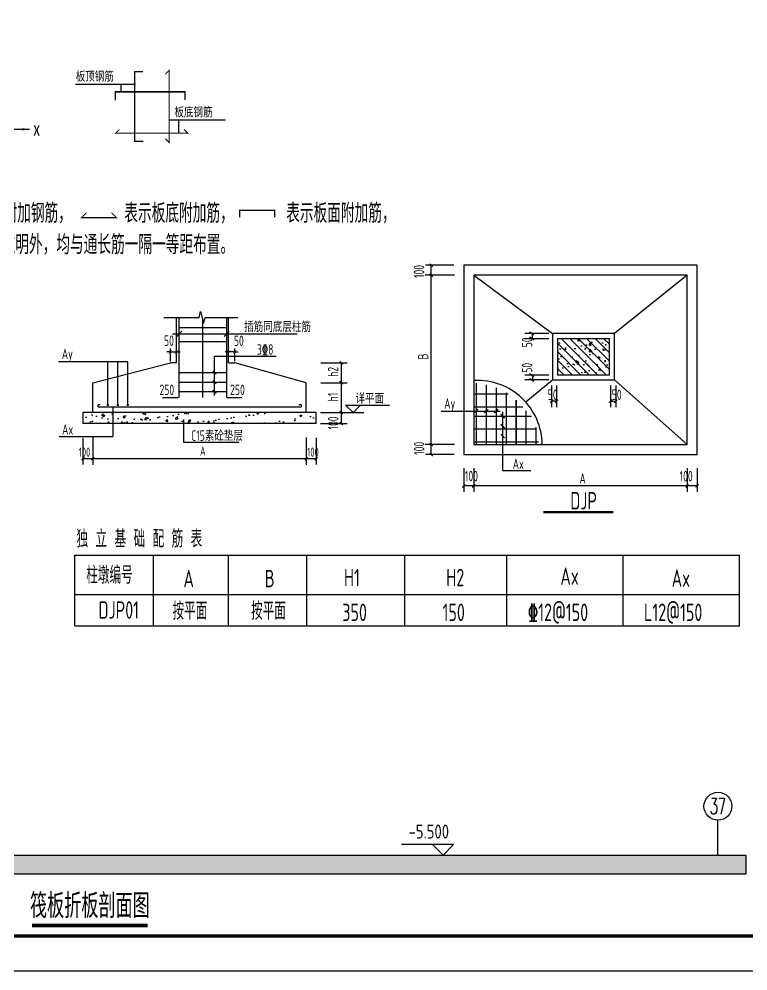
# Model space of a CAD drawing. Extents: x -461650 to 361314, y 245336 to 769729.
# Drawn here: x -173924 to -153043, y 676683 to 703973 of the extents above; entities that cross this region are included whole.
import ezdxf
from ezdxf.enums import TextEntityAlignment as Align

# ---------------------------------------------------------------- set-up
doc = ezdxf.new("R2010")
doc.units = 0
doc.header["$LTSCALE"] = 1000
for name, pattern in [('__DASH', [0.35, 0.25, -0.1]), ('DASH', [0.35, 0.25, -0.1]), ('ExampleIndex0$0${ Cable   Tele }', [0])]:
    doc.linetypes.add(name, pattern=pattern)
doc.layers.get('0').update_dxf_attribs({"linetype": 'CONTINUOUS'})
doc.layers.get('DEFPOINTS').update_dxf_attribs({"linetype": 'CONTINUOUS'})
for name, color, linetype in [('-TK', 7, 'CONTINUOUS'), ('201', 3, 'CONTINUOUS'), ('202', 1, 'CONTINUOUS'), ('A-AXIS_TEXT', 7, 'CONTINUOUS'), ('AXIS', 3, 'CONTINUOUS'), ('BG', 3, 'CONTINUOUS'), ('DIM', 2, 'CONTINUOUS'), ('GJ', 5, 'CONTINUOUS'), ('JDX', 6, 'CONTINUOUS'), ('PUB_DIM', 3, 'CONTINUOUS'), ('PUB_TEXT', 2, 'CONTINUOUS'), ('PUB_WINDW', 7, 'CONTINUOUS'), ('REIN', 6, 'CONTINUOUS'), ('S-B表格', 2, 'CONTINUOUS'), ('S-Q墙虚线', 6, 'DASH'), ('S-S说明文字', 7, 'CONTINUOUS'), ('S-砼墙填充', 251, 'CONTINUOUS'), ('S基础-筏板底筋-Raft_b_rein', 1, 'CONTINUOUS'), ('TEXT', 2, 'CONTINUOUS'), ('THIN', 7, 'CONTINUOUS'), ('柱__钢筋标注', 7, 'CONTINUOUS')]:
    doc.layers.add(name, color=color, linetype=linetype)
doc.layers.add('AXIS_TEXT', color=7, linetype='CONTINUOUS', lineweight=20)
doc.layers.add('LVTRY', color=1, linetype='CONTINUOUS', lineweight=13)
doc.styles.add('-宋体', font='', dxfattribs={"width": 0.7, "height": 300, "bigfont": '宋体.TTF'})
doc.styles.add('_TCH_AXIS', font='COMPLEX', dxfattribs={"bigfont": 'GBCBIG'})
doc.styles.add('COMPLEX', font='COMPLEX')
doc.styles.add('Scadi-HZ', font='tssdeng.shx', dxfattribs={"width": 0.7, "height": 300, "bigfont": 'hztxt.shx'})
doc.styles.add('TSSD_DIMENSION', font='Tssdeng.shx', dxfattribs={"width": 0.7, "bigfont": 'tssdchn.shx'})
doc.styles.add('TSSD_REIN', font='tssdeng.shx', dxfattribs={"width": 0.7, "height": 300, "bigfont": 'tssdchn.shx'})
doc.styles.add('图名下的说明', font='tssdeng.shx', dxfattribs={"width": 0.75, "height": 550, "bigfont": 'tssdchn.shx'})
doc.styles.get('-宋体').set_extended_font_data('SimSun')
doc.dimstyles.get("Standard").update_dxf_attribs({"dimtxt": 0.18, "dimasz": 0.18, "dimexe": 0.18, "dimexo": 0.0625, "dimgap": 0.09, "dimtad": 0, "dimtih": 1, "dimtoh": 1, "dimdec": 4, "dimzin": 0, "dimdsep": 46, "dimtxsty": 'Standard', "dimcen": 0.09, "dimadec": 0, "dimazin": 0, "dimtfac": 1, "dimtdec": 4, "dimtofl": 0, "dimtmove": 0, "dimatfit": 3, "dimfxl": 0, "dimtolj": 1, "dimtzin": 0, "dimarcsym": 0})
doc.dimstyles.new('TSSD_100_100', dxfattribs={"dimtxt": 300, "dimasz": 100, "dimexe": 100, "dimexo": 250, "dimgap": 100, "dimtad": 1, "dimdec": 0, "dimzin": 0, "dimdsep": 46, "dimtxsty": 'TSSD_DIMENSION', "dimblk": 'ARCHTICK', "dimcen": 0, "dimdle": 100, "dimclrt": 7, "dimadec": 0, "dimazin": 0, "dimtfac": 1, "dimtdec": 0, "dimtix": 1, "dimtmove": 2, "dimatfit": 3, "dimldrblk": 'ARCHTICK', "dimfxl": 0, "dimtolj": 1, "dimtzin": 0, "dimarcsym": 0})

# ---------------------------------------------------------------- blocks, each defined once
blk = doc.blocks.new('_ArchTick')
at = {"color": 0, "linetype": 'ByBlock', "const_width": 0.15}
blk.add_lwpolyline([(-0.5, -0.5), (0.5, 0.5)], dxfattribs=at)
blk = doc.blocks.new('*D213')
at = {"layer": 'DEFPOINTS', "color": 0}
for p in [(4411.561586123811, 4597.196851001019), (4234.420124070639, 4080.389945388903), (4411.561586123811, 4080.389945388903)]:
    blk.add_point(p, dxfattribs=at)
at = {"layer": 'DIM', "color": 0, "lineweight": -2}
for p, q in [((4234.420124070639, 4330.389945388903), (4234.420124070639, 4697.196851001019)), ((4411.561586123811, 4330.389945388903), (4411.561586123811, 4697.196851001019)), ((4234.420124070639, 4597.196851001019), (4134.420124070639, 4597.196851001019)), ((4234.420124070639, 4597.196851001019), (4411.561586123811, 4597.196851001019)), ((4411.561586123811, 4597.196851001019), (4511.561586123811, 4597.196851001019))]:
    blk.add_line(p, q, dxfattribs=at)
at = {"layer": 'DIM', "color": 0, "lineweight": -2, "xscale": 100, "yscale": 100, "zscale": 100}
blk.add_blockref('_ArchTick', (4234.420124070639, 4597.196851001019), dxfattribs=at)
at = {"layer": 'DIM', "color": 0, "lineweight": -2, "xscale": 100, "yscale": 100, "zscale": 100, "rotation": 180}
blk.add_blockref('_ArchTick', (4411.561586123811, 4597.196851001019), dxfattribs=at)
at = {"layer": 'DIM', "color": 7, "insert": (4192.01769439612, 4917.059972378614), "char_height": 300, "attachment_point": 5, "style": 'TSSD_DIMENSION'}
blk.add_mtext('\\A1;50', dxfattribs=at)
blk = doc.blocks.new('*D214')
at = {"layer": 'DEFPOINTS', "color": 0}
for p in [(5898.696209229915, 4597.196851001019), (5898.696209229915, 4080.389945388903), (6075.837671284018, 4080.389945388903)]:
    blk.add_point(p, dxfattribs=at)
at = {"layer": 'DIM', "color": 0, "lineweight": -2}
for p, q in [((5898.696209229915, 4330.389945388903), (5898.696209229915, 4697.196851001019)), ((6075.837671284018, 4330.389945388903), (6075.837671284018, 4697.196851001019)), ((5898.696209229915, 4597.196851001019), (5798.696209229915, 4597.196851001019)), ((6075.837671284018, 4597.196851001019), (5898.696209229915, 4597.196851001019)), ((6075.837671284018, 4597.196851001019), (6175.837671284018, 4597.196851001019))]:
    blk.add_line(p, q, dxfattribs=at)
at = {"layer": 'DIM', "color": 0, "lineweight": -2, "xscale": 100, "yscale": 100, "zscale": 100}
blk.add_blockref('_ArchTick', (5898.696209229915, 4597.196851001019), dxfattribs=at)
at = {"layer": 'DIM', "color": 0, "lineweight": -2, "xscale": 100, "yscale": 100, "zscale": 100, "rotation": 180}
blk.add_blockref('_ArchTick', (6075.837671284018, 4597.196851001019), dxfattribs=at)
at = {"layer": 'DIM', "color": 7, "insert": (6192.776345870145, 4914.216336913305), "char_height": 300, "attachment_point": 5, "style": 'TSSD_DIMENSION'}
blk.add_mtext('\\A1;50', dxfattribs=at)
blk = doc.blocks.new('*D211')
at = {"layer": 'DEFPOINTS', "color": 0}
for p in [(-176631.1254843657, 681106.5435782459), (-176179.007746759, 679876.5215079683), (-175678.4975402018, 679456.5435782459), (-175678.4975402018, 679456.5435782459), (-147330.84780109, 679456.5435782459)]:
    blk.add_point(p, dxfattribs=at)
at = {"layer": 'S-砼墙填充', "color": 0, "lineweight": -2}
blk.add_line((-175928.4975402018, 679456.5435782459), (-176431.8672122266, 679456.5435782459), dxfattribs=at)
blk.add_arc((-175678.4975402018, 679456.5435782459), 653.3696720248463, 120.0000000000265, 180, dxfattribs=at)
at = {"layer": 'S-砼墙填充', "color": 0, "lineweight": -2, "xscale": 100, "yscale": 100, "zscale": 100}
for p, rotation in [((-176005.1823762144, 680022.3783122816), 30.00000000002653), ((-176331.8672122266, 679456.5435782459), 270)]:
    blk.add_blockref('_ArchTick', p, dxfattribs=dict(at, rotation=rotation))
at = {"layer": 'S-砼墙填充', "color": 7, "insert": (-176460.8386251839, 679908.2284142581), "char_height": 300, "attachment_point": 5, "rotation": 60.00000000001426, "style": 'TSSD_DIMENSION'}
blk.add_mtext('\\A1;60°', dxfattribs=at)
blk = doc.blocks.new('_AXISO')
blk.add_circle((0, 0), 0.5)
at = {"layer": 'A-AXIS_TEXT', "style": 'COMPLEX', "width": 1.041666666666666}
blk.add_attdef('A', text='', height=0.56, dxfattribs=at).set_placement((-0.25, -0.28), (0.25, -0.28), align=Align.FIT)
blk = doc.blocks.new('A1')
blk.add_lwpolyline([(0, 59400), (0, 0), (84100, 0), (84100, 59400)], close=True)
at = {"const_width": 100}
blk.add_lwpolyline([(2500, 58400), (2500, 1000), (83100, 1000), (83100, 58400)], close=True, dxfattribs=at)
blk = doc.blocks.new('20210311.19473397')
at = {"layer": 'GJ', "linetype": 'ExampleIndex0$0${ Cable   Tele }'}
for p, q in [((7858.284509306715, 3929.869609837653), (9473.268217839242, 3929.869609837653)), ((8135.082187808061, 3547.766544232378), (8135.082187808061, 3929.869609837653))]:
    blk.add_line(p, q, dxfattribs=at)
at = {"layer": 'GJ', "color": 2, "linetype": '__DASH', "const_width": 30}
for points in [[(7752.218492128828, 3385.922144390875), (7858.284509306715, 3279.856127212755), (7858.284509306715, 5346.522771142423), (7752.218492128828, 5240.456753964536)], [(6432.053394050279, 3653.832561410265), (6325.987376873323, 3547.766544232378), (8392.65402080206, 3547.766544232378), (8286.588003625104, 3653.832561410265)], [(5488.966190098261, 1267.336483040592), (5347.544833859836, 1125.915126803098), (6347.54483384121, 1125.915453278227), (6206.123477602785, 1267.336809514789)]]:
    blk.add_lwpolyline(points, dxfattribs=at)
at = {"layer": 'REIN'}
for p, q in [((5173.047566720226, 4951.525158542907), (6890.864500380994, 4951.525158542907)), ((6482.277781694138, 4732.958450919483), (6482.277781694138, 4951.525158542907))]:
    blk.add_line(p, q, dxfattribs=at)
at = {"layer": 'REIN', "const_width": 40}
for points in [[(7115.894179028401, 3313.142426937353), (6872.305662359053, 3313.142426937353), (6872.305662359053, 5313.236471417826), (7110.261237895989, 5313.236471417826)], [(6314.9447629684, 4489.369934251299), (6314.9447629684, 4732.958450919483), (8315.038807448873, 4732.958450919483), (8315.038807448873, 4495.002875382779)]]:
    blk.add_lwpolyline(points, dxfattribs=at)
at = {"layer": 'S基础-筏板底筋-Raft_b_rein', "color": 1, "const_width": 40}
blk.add_lwpolyline([(9878.960758680885, 1133.452966091922), (9878.960758680885, 1333.452966091456), (10878.96075866412, 1333.452661300311), (10878.96075866412, 1133.452661299845)], dxfattribs=at)
at = {"layer": 'PUB_TEXT', "linetype": 'Continuous', "style": 'TSSD_REIN', "width": 0.7}
for s, p in [('板顶钢筋', (5183.516810522357, 5023.127191306558)), ('板底钢筋', (8010.880480818392, 3996.761117790826))]:
    blk.add_text(s, height=300, dxfattribs=at).set_placement(p)
at = {"layer": 'PUB_TEXT', "linetype": 'Continuous', "style": '-宋体'}
blk.add_text('配筋方向：', height=300, dxfattribs=at).set_placement((649.8836009110673, 4466.413394431584))
for s, p in [('Y', (2894.60919703258, 4909.069764908403)), ('X', (3961.979884982982, 3775.817507780623))]:
    blk.add_text(s, height=300, dxfattribs=at).set_placement(p, align=Align.TOP_LEFT)
at = {"layer": 'S基础-筏板底筋-Raft_b_rein', "color": 0, "style": '图名下的说明', "width": 0.7499999997121369}
for s, p in [('注：图中所画均为附加钢筋，      表示板底附加筋，      表示板面附加筋，', (-22.73622046370292, 977.952755905455)), ('附加筋除另有注明外，均与通长筋一隔一等距布置。', (707.0493895676336, 77.95275590545498))]:
    blk.add_text(s, height=550, dxfattribs=at).set_placement(p)
at = {"layer": 'THIN'}
for points in [[(2741.927361853363, 4826.22119739675), (2741.927361853363, 3657.185650105588)], [(3856.452343891317, 3657.185650105588), (2741.927361853363, 3657.185650105588)]]:
    blk.add_leader(points, dimstyle='Standard', override={"dimasz": 200}, dxfattribs=at)
blk = doc.blocks.new('20210622.10515106')
h = blk.add_hatch()
h.set_pattern_fill('AR-CONC', color=6, scale=85.71428571428571, style=0)
h.set_pattern_definition([(49.99999999999999, (208848.9669788539, -80942.98658462596), (614.7944422292172, -53.78754427079579), [64.28571428571426, -707.1428571428569]), (355, (208848.9669788539, -80942.98658462596), (-118.9297145254286, 644.73611460001), [51.42857142857143, -565.7142857142858]), (100.4514, (208900.1998474252, -80947.46887605457), (495.8651843263042, 590.9481789093886), [54.63444857142796, -600.9789531428474]), (46.1842, (208848.9669788539, -80771.55801319744), (914.7780416791238, -141.873440853444), [96.42857142857142, -1060.714285714286]), (96.63559999999998, (208925.1984745678, -80783.3808477688), (801.1394618988885, 834.9581750575212), [81.95167542857021, -901.4682857142712]), (351.1842, (208848.9669788539, -80771.55801319744), (801.1388101145376, 834.9588007931351), [77.14285714285714, -848.5714285714286]), (21, (208934.681264568, -80814.4151560546), (511.6346161015386, -345.101906284576), [64.28571428571365, -707.1428571428521]), (326.0000000000001, (208934.681264568, -80814.4151560546), (208.5559987899272, 621.557181468731), [51.42857142857141, -565.7142857142856]), (71.4514, (208977.3174642822, -80843.17367548315), (720.1908244984199, 276.4547114656734), [54.63444857142856, -600.9789531428569]), (37.49999999999998, (208848.9669788539, -80942.98658462596), (10.42273312910629, 285.3375889982669), [0, -558.8571428571428, 0, -574.2857142857142, 0, -567.8571428571428]), (7.499999999999996, (208848.9669788539, -80942.98658462596), (225.4881749504131, 338.0671816134515), [0, -327.4285714285689, 0, -545.999999999995, 0, -216.4285714285702]), (327.5, (208657.8241217108, -80942.98658462596), (457.5620881477792, -19.33274720089696), [0, -214.2857142857143, 0, -668.5714285714286, 0, -887.1428571428571]), (317.5, (208572.1098359967, -80942.98658462596), (499.8738594363311, 85.80427057055795), [0, -278.5714285714284, 0, -443.9999999999999, 0, -629.9999999999998])])
h.paths.add_polyline_path([(1726.840423565744, 2541.917531641797), (2583.55690654592, 2541.917531641855), (2583.556906546153, 2854.383693207885), (1726.840423565744, 2854.383693207885)])
h.paths.add_polyline_path([(2583.556906546153, 2541.917531641855), (8408.946864237929, 2541.917531641797), (8408.946864237929, 2854.383693207885), (2583.55690654592, 2854.383693207885)])
at = {"layer": 'PUB_WINDW'}
h = blk.add_hatch(dxfattribs=at)
h.set_pattern_fill('AN31C', color=256, scale=857.1428571428571, angle=-90.00000000000001, style=0)
h.set_pattern_definition([(315, (95922.50899512693, -94312.35271244205), (121.2183053462653, 121.2183053462652), []), (320, (95922.50899512693, -94312.35271244205), (-53.78754427079594, -614.7944422292169), [64.28571428571426, -707.1428571428569]), (265, (95922.50899512693, -94312.35271244205), (644.73611460001, 118.9297145254284), [51.42857142857141, -565.7142857142856]), (10.45139999999996, (95918.02670369856, -94363.58558101347), (590.9481789093887, -495.8651843263042), [54.63444857142756, -600.978953142841]), (316.1842, (96093.93756655557, -94312.35271244205), (-141.8734408534442, -914.7780416791231), [96.4285714285714, -1060.714285714285]), (6.63559999999998, (96082.11473198305, -94388.58420815622), (834.9581750575213, -801.1394618988885), [81.95167542856781, -901.4682857142325]), (261.1841999999999, (96093.93756655557, -94312.35271244205), (834.9588007931351, -801.1388101145377), [77.14285714285569, -848.5714285714168]), (291, (96051.0804236983, -94398.06699815637), (-345.1019062845761, -511.6346161015381), [64.28571428571426, -707.1428571428569]), (236, (96051.0804236983, -94398.06699815637), (621.557181468731, -208.5559987899273), [51.42857142857141, -565.7142857142853]), (341.4514, (96022.32190426998, -94440.70319787064), (276.4547114656732, -720.1908244984199), [54.63444857142856, -600.978953142857]), (307.5, (95922.50899512693, -94312.35271244205), (285.3375889982669, -10.4227331291063), [0, -558.8571428571307, 0, -574.2857142857022, 0, -567.8571428571307]), (277.5, (95922.50899512693, -94312.35271244205), (338.0671816134516, -225.488174950413), [0, -327.4285714285712, 0, -545.9999999999998, 0, -216.4285714285714]), (237.5, (95922.50899512693, -94121.2098552991), (-19.33274720089702, -457.562088147779), [0, -214.2857142857142, 0, -668.5714285714284, 0, -887.142857142857]), (227.5, (95922.50899512693, -94035.49556958489), (85.80427057055786, -499.8738594363307), [0, -278.5714285714228, 0, -443.9999999999908, 0, -629.9999999999885])])
h.paths.add_polyline_path([(16810.40896808309, 3932.48881407181), (16810.40896808309, 4981.631671214709), (15323.27434497699, 4981.631671214709), (15323.27434497699, 3932.48881407181)])
at = {"layer": '201'}
for p, q in [((12349.78634492122, 7081.136784084199), (11536.48753123684, 7081.136784084199)), ((11704.10674609523, 1652.56709937437), (11704.10674609523, 7081.136784084199)), ((12368.36785180774, 6795.424242231471), (11532.67817466659, 6795.424242231471)), ((12923.84196590143, 6795.424242231471), (15180.41545825801, 5124.487942141131)), ((19035.37083960953, 6795.424242231471), (16953.26785480301, 5124.487942141131)), ((4411.561586123811, 4283.38323980385), (4411.561586123811, 5585.741017330278)), ((5898.696209229915, 4283.38323980385), (5898.696209229915, 5585.741017330278)), ((15072.08408487262, 5124.487942141131), (14390.62856953102, 5124.487942141131)), ((14390.62856953102, 4981.631671214767), (15072.08408487262, 4981.631671214767)), ((14604.9142838167, 4981.631671214767), (14604.9142838167, 5124.487942141131)), ((15323.27434497699, 4981.631671214767), (16810.40896808309, 4981.631671214767)), ((15323.27434497699, 4981.631671214767), (15323.27434497699, 3932.488814071927)), ((16810.40896808309, 3932.488814071927), (16810.40896808309, 4981.631671214767)), ((2012.126591255808, 3711.955540306182), (4234.420124070639, 4283.38323980385)), ((4411.561586123811, 4283.38323980385), (4234.420124070639, 4283.38323980385)), ((5898.696209229915, 4283.38323980385), (6075.837671283087, 4283.38323980385)), ((8123.660696548795, 3711.955540306182), (6075.837671284018, 4283.38323980385)), ((15072.08408487262, 3932.488814071927), (14390.62856953102, 3932.488814071927)), ((14604.9142838167, 3932.488814071927), (14604.9142838167, 3789.632543145563)), ((16810.40896808309, 3932.488814071927), (15323.27434497699, 3932.488814071927)), ((2012.126591255808, 2854.812683163284), (2012.126591255808, 3711.955540306182)), ((8123.660696548795, 2854.812683163284), (8123.660696548795, 3711.955540306182)), ((15072.08408487262, 3789.632543145563), (14390.62856953102, 3789.632543145563)), ((14411.63765222928, 3158.906787062995), (15180.41545825801, 3789.632543145563)), ((15151.55183864082, 3631.326261153212), (15151.55183864082, 3011.975961713935)), ((15294.41072535957, 3631.326261153212), (15294.41072535957, 3011.975961713935)), ((16848.8940560401, 3011.975961713935), (16848.8940560401, 3631.326261153037)), ((19035.37083960953, 1938.27964122704), (16953.26785480301, 3789.632543145563)), ((16991.75294275908, 3631.326261153212), (16991.75294275908, 3011.975961713935)), ((15294.41072535957, 3183.404533142515), (15151.55183864082, 3183.404533142515)), ((16848.8940560401, 3183.404533142515), (16991.75294275908, 3183.404533142515)), ((1726.840423565744, 2854.383693207943), (1726.840423565744, 2541.917531641797)), ((8408.946864237929, 2854.383693207943), (1726.840423565744, 2854.383693207943)), ((8408.946864237929, 2541.917531641797), (8408.946864237929, 2854.383693207943)), ((8408.946864237929, 2541.917531641797), (1726.840423565744, 2541.917531641797)), ((1726.414049403196, 2120.270494935932), (1726.414049403196, 1363.653380478689)), ((2012.126591255808, 2138.852001822568), (2012.126591255808, 1359.844023908445)), ((8123.660696548795, 2138.852001822568), (8123.660696548795, 1359.844023908445)), ((8409.37323840164, 2129.174837834333), (8409.37323840164, 1363.653380478689)), ((12368.36785180774, 1938.27964122704), (11532.67817466659, 1938.27964122704)), ((12358.69068781938, 1652.56709937437), (11536.48753123684, 1652.56709937437)), ((8409.37323840164, 1531.272595336908), (1726.414049403196, 1531.272595336908)), ((12638.12680825638, 1261.10230270942), (12638.12680825638, 579.5440518019604)), ((12923.84196590143, 1261.10230270942), (12923.84196590143, 580.4527662300388)), ((19035.37083960953, 1261.10230270942), (19035.37083960953, 580.4527662300388)), ((19321.08599725482, 1261.10230270942), (19321.08599725482, 579.8319461776991)), ((19321.08599725482, 751.8813376586186), (12638.12680825638, 751.8813376586186))]:
    blk.add_line(p, q, dxfattribs=at)
for points, const_width in [([(11661.24960323819, 7123.993926941301), (11746.96388895251, 7038.27964122704)], 38.57142754963466), ([(11661.24960323819, 6838.28138508863), (11746.96388895251, 6752.56709937437)], 38.57142754963466), ([(14519.19999810262, 5167.345084998233), (14647.77142667398, 5081.630799283972)], 38.57142754963466), ([(14519.19999810262, 5024.488814071927), (14647.77142667398, 4938.774528357608)], 38.57142754963466), ([(14519.19999810262, 3975.345956929086), (14647.77142667398, 3889.631671214767)], 38.57142754963466), ([(14519.19999810262, 3832.489686002722), (14647.77142667398, 3746.775400288461)], 38.57142754963466), ([(15194.40898149787, 3226.261675999674), (15108.69469578355, 3140.547390285356)], 38.57142754963466), ([(15337.26786821662, 3226.261675999674), (15251.5535825023, 3140.547390285356)], 38.57142754963466), ([(16891.75119889714, 3226.261675999674), (16806.03691318305, 3140.547390285356)], 38.57142754963466), ([(17034.61008561612, 3226.261675999674), (16948.8957999018, 3140.547390285356)], 38.57142754963466), ([(11661.24960323819, 1981.136784084199), (11746.96388895251, 1895.42249836988)], 38.57142754963466), ([(11661.24960323819, 1695.424242231471), (11746.96388895251, 1609.70995651721)], 38.57142754963466), ([(1683.556906546153, 1488.415452479865), (1769.271192260472, 1574.129738194068)], 38.57142754963466), ([(1969.269448398765, 1488.415452479865), (2054.983734113084, 1574.129738194068)], 38.57142754963466), ([(8080.803553691752, 1488.415452479865), (8166.517839406071, 1574.129738194068)], 38.57142754963466), ([(8366.516095544364, 1488.415452479865), (8452.230381258683, 1574.129738194068)], 38.57142754963466), ([(12680.98395111365, 794.7384805157199), (12595.26966539933, 709.0241948014591)], 38.57142754963466), ([(12966.69910875871, 794.7384805157199), (12880.98482304439, 709.0241948014591)], 38.57142754963466), ([(19078.22798246657, 794.7384805157199), (18992.51369675226, 709.0241948014591)], 38.57142754963466), ([(19363.94314011186, 794.7384805157199), (19278.22885439754, 709.0241948014591)], 38.57142754963466), ([(14919.03362318361, 0), (16925.04774306761, 0)], 60)]:
    blk.add_lwpolyline(points, dxfattribs=dict(at, const_width=const_width))
for points in [[(19321.08599725482, 1652.56709937437), (19321.08599725482, 7081.136784084199), (12638.12680825638, 7081.136784084199), (12638.12680825638, 1652.56709937437), (19321.08599725482, 1652.56709937437)], [(19035.37083960953, 1938.27964122704), (19035.37083960953, 6795.424242231471), (12923.84196590143, 6795.424242231471), (12923.84196590143, 1938.27964122704), (19035.37083960953, 1938.27964122704)], [(16953.26785480301, 3789.632543145563), (16953.26785480301, 5124.487942141131), (15180.41545825801, 5124.487942141131), (15180.41545825801, 3789.632543145563), (16953.26785480301, 3789.632543145563)]]:
    blk.add_lwpolyline(points, dxfattribs=at)
blk.add_arc((13025.63042990328, 1921.834124505403), 1857.784915641714, 0.5072013443063677, 92.65443349366873, dxfattribs=at)
at = {"layer": '202', "const_width": 38.57142754963466}
for points in [[(4477.637007222431, 3283.384111734704), (4477.637007222431, 5585.741017330278)], [(5153.948380140042, 3283.384111734704), (5153.948380140042, 5533.476016480374)], [(5842.168893238682, 3283.384111734704), (5842.168893238682, 5585.741017330278)], [(4477.637007222431, 5288.363470272874), (5829.455314010302, 5288.363470272874)], [(4477.637007222431, 4892.768945277334), (5829.455314010302, 4892.768945277334)], [(4462.251508175781, 3997.670697951122), (5842.168893238682, 3997.670697951122)], [(4462.251508175781, 3721.278132847758), (5842.168893238682, 3721.278132847758)], [(12995.27140926081, 1938.27964122704), (12995.27140926081, 3701.054071723367)], [(13280.98395111365, 1938.27964122704), (13280.98395111365, 3658.47420286166)], [(13566.69910875871, 1938.27964122704), (13566.69910875871, 3570.311535451037)], [(4462.251508175781, 3283.384111734704), (4006.295008583613, 3283.384111734704)], [(4462.251508175781, 3454.812683163284), (5842.168893238682, 3454.812683163284)], [(5842.168893238682, 3283.384111734704), (6279.418301877951, 3283.384111734704)], [(12923.84196590143, 3391.132371109561), (13913.50609815517, 3391.132371109561)], [(13852.41426640376, 1938.27964122704), (13852.41426640376, 3429.341250852856)], [(2154.98547797386, 3086.242300908736), (2226.412305541722, 3086.242300908736)], [(2154.98547797386, 3014.812857549477), (2154.98547797386, 3086.242300908736)], [(2154.98547797386, 3014.812857549477), (7980.801809830045, 3014.812857549477)], [(7980.801809830045, 3086.242300908736), (7909.374982262416, 3086.242300908736)], [(7980.801809830045, 3014.812857549477), (7980.801809830045, 3086.242300908736)], [(12923.84196590143, 3019.702927750186), (14334.89717655932, 3019.702927750186)], [(14138.12680825638, 1938.27964122704), (14138.12680825638, 3220.334205651947)], [(12923.84196590143, 2752.565355512721), (14582.63625998562, 2752.565355512721)], [(14423.84196590143, 1938.27964122704), (14423.84196590143, 2906.577753363992)], [(14709.55712354649, 1938.27964122704), (14709.55712354649, 2440.595489441301)], [(12923.84196590143, 2381.135912153346), (14726.89197985223, 2381.135912153346)], [(12923.84196590143, 2009.706468793971), (14784.31647064467, 2009.706468793971)]]:
    blk.add_lwpolyline(points, dxfattribs=at)
at = {"layer": '202', "const_width": 34.28571735109601}
for points in [[(2457.843494295295, 3075.457653536709, 1), (2423.557776943468, 3075.457653536709, 1), (2457.843494295295, 3075.457653536709)], [(2743.558651940351, 3075.457653536709, 0.9999999999999998), (2709.272934588756, 3075.457653536709, 0.9999999999999998), (2743.558651940351, 3075.457653536709)], [(3029.273809585407, 3075.457653536709, 0.9999999999999998), (2994.988092233812, 3075.457653536709, 0.9999999999999998), (3029.273809585407, 3075.457653536709)]]:
    blk.add_lwpolyline(points, format="xyb", dxfattribs=at)
at = {"layer": 'BG'}
for p, q in [((5499.599872322673, 4474.150604957031), (7261.369921398735, 4474.150604957031)), ((5499.599872322673, 3348.556797915502), (5499.599872322673, 4474.150604957031)), ((3012.130950910192, 4314.364595994659), (1030.447084889667, 4314.364595994659)), ((2440.700635618916, 3075.457653536709), (2440.700635618916, 4314.364595994659)), ((2726.415793263972, 3075.457653536709), (2726.415793263972, 4314.364595994659)), ((3012.130950910192, 3075.457653536709), (3012.130950910192, 4314.364595994659)), ((8544.014163547115, 4283.38323980385), (9299.598539867591, 4283.38323980385)), ((9128.169968438953, 4283.38323980385), (9128.169968438953, 2541.917531641797)), ((8544.014163547115, 3711.955540306182), (9299.598539867591, 3711.955540306182)), ((2583.556906546153, 3018.083102865159), (2583.556906546153, 2166.234577530544)), ((8532.507990374848, 2854.812683163284), (9772.1086782009, 2854.812683163284)), ((11987.17501223064, 2899.327259708894), (13679.49828761327, 2899.327259708894)), ((13753.23911294411, 1191.899050423468), (13753.23911294411, 2875.940191528003)), ((4609.477973514156, 2654.595690657225), (4609.477973514156, 2003.404487210631)), ((8532.507990374848, 2541.917531641797), (9299.598539867591, 2541.917531641797)), ((1050.104693229929, 2166.234577530544), (2583.556906546153, 2166.234577530544)), ((4609.477973514156, 2003.404487210631), (6190.082680516563, 2003.404487210631)), ((13753.23911294411, 1191.899050423468), (14559.33964151074, 1191.899050423468))]:
    blk.add_line(p, q, dxfattribs=at)
for points, const_width in [([(9085.31282558191, 4326.240382660952), (9171.02711129623, 4240.526096946807)], 38.57142754963466), ([(5446.172109406361, 4047.834987681083), (5545.374001283817, 3954.692543134341)], 38.57142857142857), ([(5446.172109406361, 3771.44242257766), (5545.374001283817, 3678.299978030918)], 38.57142857142857), ([(9085.31282558191, 3754.812683163284), (9171.02711129623, 3669.098397449023)], 38.57142754963466), ([(5446.172109406361, 3496.822577410741), (5545.374001283817, 3403.680132876922)], 38.57142857142857), ([(9085.31282558191, 2897.669826020443), (9171.02711129623, 2811.955540306182)], 38.57142754963466), ([(13043.99865937978, 2956.469244920823), (12929.71207316313, 2842.185274496849)], 38.57142754963466), ([(13338.12593632541, 2956.469244920823), (13223.84196590143, 2842.185274496849)], 38.57142754963466), ([(13623.8424018668, 2956.469244920823), (13509.55581565038, 2842.185274496849)], 38.57142754963466), ([(13696.09581983578, 2809.708648620988), (13810.38240605243, 2695.422062404396)], 38.57142754963466), ([(9085.31282558191, 2584.77467449884), (9171.02711129623, 2499.060388784579)], 38.57142754963466), ([(13696.09581983578, 2523.993490975932), (13810.38240605243, 2409.706904759398)], 38.57142754963466), ([(13696.09581983578, 2238.278333330818), (13810.38240605243, 2123.994362906727)], 38.57142754963466)]:
    blk.add_lwpolyline(points, dxfattribs=dict(at, const_width=const_width))
blk.add_lwpolyline([(9681.178340493389, 3069.098397449023), (9466.892626207708, 2854.812683163284), (9252.606911921794, 3069.098397449023), (10505.44785582429, 3069.098397449023)], dxfattribs=at)
at = {"layer": 'DIM'}
for p, q in [((4416.137379436906, 5038.696449392781), (4558.150154777024, 5188.580255025256)), ((5770.669164891042, 5038.696449392781), (5912.681940219052, 5188.580255025256)), ((4291.411613688957, 5114.159036200042), (7863.66533598808, 5114.159036200042))]:
    blk.add_line(p, q, dxfattribs=at)
at = {"layer": 'JDX'}
blk.add_lwpolyline([(4040.408261443408, 5585.741017330278), (5055.168049618522, 5585.741017330278), (5098.025772918401, 5757.173612749277), (5183.739352662269, 5414.308308198364), (5226.596621046228, 5585.741017330278), (6162.550148388524, 5585.741017330278)], dxfattribs=at)
at = {"layer": 'BG', "style": 'TSSD_DIMENSION', "width": 0.7}
for s, p in [('Ay', (1122.100338269411, 4390.373892727031)), ('Ay', (12077.88579058996, 2967.546302402508)), ('Ax', (1130.609201669846, 2224.044320236731)), ('Ax', (14039.92035377957, 1236.450786002737)), ('A', (15951.88796815369, 816.5076118597062))]:
    blk.add_text(s, height=300, dxfattribs=at).set_placement(p)
at = {"layer": 'S-B表格', "style": 'TSSD_REIN', "width": 0.7}
blk.add_text('DJ%%142P', height=500, dxfattribs=at).set_placement((15687.72792281606, 77.4107012063032, -5.743303317013101e-09))
at = {"layer": '柱__钢筋标注', "style": 'TSSD_DIMENSION', "width": 0.7}
for s, p in [('100', (11505.13474823744, 6714.122684276896)), ('50', (14600.96431264887, 4728.741566065)), ('B', (11621.44049155433, 4379.033529929933)), ('h2', (9042.455682724634, 3880.645894759815)), ('50', (14600.96431264887, 3998.215202239458)), ('h1', (9042.455682724634, 3176.771451305438)), ('100', (9048.134749194527, 2370.5847427142)), ('100', (11509.6235955907, 1643.935607396939))]:
    blk.add_text(s, height=300, rotation=90, dxfattribs=at).set_placement(p)
at = {"layer": '柱__钢筋标注'}
for s, height, style, width, p in [('插筋同底层柱筋', 300, 'TSSD_DIMENSION', 0.7, (6347.723666112324, 5164.695618223705)), ('3%%1328', 300, 'TSSD_DIMENSION', 0.7, (6711.783036667774, 4515.193582882886)), ('250', 300, 'TSSD_DIMENSION', 0.7, (3921.187797423838, 3359.320292438919)), ('250', 300, 'TSSD_DIMENSION', 0.7, (5944.160225998763, 3359.320292438919)), ('详平面', 300, 'TSSD_DIMENSION', 0.7, (9534.336750235329, 3110.303060318416)), ('50', 300, 'TSSD_DIMENSION', 0.7, (15043.2913307983, 3217.689724269731)), ('50', 300, 'TSSD_DIMENSION', 0.7, (16877.07800225494, 3217.689724269731)), ('C15素砼垫层', 300, 'TSSD_DIMENSION', 0.7, (4829.77281470356, 2044.952139131681)), ('100', 257.1428571428571, 'TSSD_REIN', 0.699999988079071, (1609.834625361407, 1591.27102586157)), ('A', 257.1428571428571, 'TSSD_REIN', 0.699999988079071, (5083.400206388826, 1623.585837470091)), ('100', 257.1428571428571, 'TSSD_REIN', 0.699999988079071, (8154.23553551353, 1591.27102586157)), ('100', 300, 'TSSD_DIMENSION', 0.7, (12670.54001565999, 883.6650642657769)), ('100', 300, 'TSSD_DIMENSION', 0.7, (18820.44680603058, 880.9781725829234))]:
    blk.add_text(s, height=height, dxfattribs=dict(at, style=style, width=width)).set_placement(p)
at = {"layer": 'DIM'}
for base, p1, p2, picture, middle in [((4411.561586123811, 4597.196851001019), (4234.420124070639, 4080.389945388903), (4411.561586123811, 4080.389945388903), '*D213', (4192.01769439612, 4917.059972378614)), ((5898.696209229915, 4597.196851001019), (6075.837671284018, 4080.389945388903), (5898.696209229915, 4080.389945388903), '*D214', (6192.776345870145, 4914.216336913305))]:
    dim = blk.add_linear_dim(base=base, p1=p1, p2=p2, text='50', dimstyle='TSSD_100_100', dxfattribs=at)
    dim.commit()
    dim.dimension.update_dxf_attribs({"geometry": picture, "text_midpoint": middle, "dimtype": 160})

msp = doc.modelspace()

# ---------------------------------------------------------------- hatches: boundary and pattern name
at = {"layer": 'S-砼墙填充'}
h = msp.add_hatch(dxfattribs=at)
h.set_pattern_fill('ARMORED', color=252, scale=80, style=0)
h.set_pattern_definition([(49.99999999999999, (-79852.55273885012, 722525.5279149642), (573.8081460806028, -50.20170798607609), [60, -660]), (355, (-79852.55273885012, 722525.5279149642), (-111.0010668904, 601.7537069600095), [48, -528]), (100.4514, (-79804.73539485014, 722521.3444429643), (462.8075053712172, 551.5516336487628), [50.992152, -560.9136896]), (46.18420000000002, (-79852.55273885012, 722685.5279149642), (853.7928389005156, -132.4152114632145), [89.99999999999989, -989.9999999999991]), (96.6356, (-79781.40334285016, 722674.4932693642), (747.7301644389627, 779.2942967203534), [76.48823039999999, -841.3704]), (351.1842, (-79852.55273885012, 722685.5279149642), (747.7295561069018, 779.2948807402597), [72, -792]), (21, (-79772.55273885012, 722645.5279149642), (477.5256416947693, -322.0951125322711), [60, -660]), (326.0000000000001, (-79772.55273885012, 722645.5279149642), (194.6522655372654, 580.1200360374824), [48, -528]), (71.4514, (-79732.75895245012, 722618.6866301643), (672.1781028651919, 258.0243973679619), [50.992152, -560.9136896]), (37.50000000000001, (-79852.55273885012, 722525.5279149642), (9.727884253832535, 266.3150830650492), [0, -521.5999999999999, 0, -536, 0, -530]), (7.499999999999999, (-79852.55273885012, 722525.5279149642), (210.4556299537189, 315.5293695058882), [0, -305.6, 0, -509.6, 0, -202]), (327.5, (-80030.95273885014, 722525.5279149642), (427.0579489379272, -18.0438973875038), [0, -200, 0, -624, 0, -828]), (317.5, (-80110.95273885014, 722525.5279149642), (466.548935473909, 80.08398586585417), [0, -260, 0, -414.4, 0, -588]), (45, (-79852.55273885012, 722525.5279149642), (-282.842712474619, 282.842712474619), [])])
h.paths.add_polyline_path([(-153103.5238485786, 679456.543578246), (-175678.4975402017, 679456.543578246), (-176544.5229439862, 680956.543578246), (-204703.4845512127, 680956.543578246), (-204703.4845512127, 681506.543578246), (-175078.4975402017, 681500.553256308), (-175078.4975402017, 680006.543578246), (-153103.5238485786, 680006.543578246)])

# ---------------------------------------------------------------- linework, layer by layer
at = {"layer": 'AXIS'}
msp.add_line((-153903.5106626875, 680006.543578246), (-153903.5106626875, 681006.51834881), dxfattribs=at)
at = {"layer": 'LVTRY', "const_width": 100.0000050014932}
msp.add_lwpolyline([(-173556.7545889933, 677988.6661485574), (-170243.9872549295, 677988.6661485574)], dxfattribs=at)
at = {"layer": 'S-B表格'}
for p, q in [((-172326.4395238068, 688603.3612718324), (-153289.4492560634, 688603.3612702898)), ((-172326.4395234214, 686578.3612718323), (-172326.4395238068, 688603.3612718324)), ((-170076.4395242461, 686578.36127165), (-170076.4395238068, 688603.3612718324)), ((-167932.1816269364, 688603.3612718324), (-167932.1816258284, 686578.3612714763)), ((-165682.1816255574, 686578.361271294), (-165682.1816269364, 688603.3612718324)), ((-162878.8351726737, 688603.3612718324), (-162878.8351727223, 686578.3612710667)), ((-159949.03986629, 686578.3612708293), (-159949.0398672828, 688603.3612718324)), ((-156619.2445604205, 686578.3612705595), (-156619.2445616731, 688603.3612718324)), ((-153289.4492562275, 686578.3612702896), (-153289.4492560634, 688603.3612718324)), ((-172326.4395238068, 687478.3612718324), (-153289.4492559717, 687478.3612702898)), ((-172326.4395238068, 686578.3612718324), (-153289.4492558981, 686578.3612702898)), ((-172326.4395238068, 686578.3612718324), (-153289.4492558981, 686578.3612702898))]:
    msp.add_line(p, q, dxfattribs=at)
at = {"layer": 'S-砼墙填充', "color": 3}
msp.add_lwpolyline([(-153103.5238485786, 679456.543578246), (-175678.4975402017, 679456.543578246), (-176544.5229439862, 680956.543578246), (-204703.4845512127, 680956.543578246), (-204703.4845512127, 681506.543578246), (-175078.4975402017, 681506.543578246), (-175078.4975402017, 680006.543578246), (-153103.5238485786, 680006.543578246), (-153103.5238485786, 679456.543578246)], dxfattribs=at)
at = {"layer": 'THIN'}
for p, q in [((-162078.6258845497, 680306.543578246), (-162967.0874230098, 680306.543578246)), ((-161778.6258845497, 680006.543578246), (-162078.6258845497, 680306.543578246)), ((-161478.6258845497, 680306.543578246), (-162078.6258845497, 680306.543578246)), ((-161778.6258845497, 680006.543578246), (-161478.6258845497, 680306.543578246))]:
    msp.add_line(p, q, dxfattribs=at)

# ---------------------------------------------------------------- block references
at = {"layer": '-TK'}
msp.add_blockref('A1', (-226611.8850238085, 676683.3986973339), dxfattribs=at)
at = {"layer": 'AXIS'}
ref = msp.add_blockref('_AXISO', (-153903.5106626875, 681406.51834881), dxfattribs=dict(at, xscale=800, yscale=800, zscale=800))
ref.add_attrib('A', '37', dxfattribs={"layer": 'AXIS_TEXT', "height": 452.5483399593904, "style": '_TCH_AXIS', "width": 0.6363636363634164}).set_placement((-154129.7848326671, 681180.2441788302), (-153677.2364927079, 681180.2441788302), align=Align.FIT)
at = {"layer": 'PUB_DIM', "color": 0}
msp.add_blockref('20210311.19473397', (-177483.1740974622, 697153.6239951842), dxfattribs=at)
at = {"layer": 'S-Q墙虚线', "ltscale": 0.5}
msp.add_blockref('20210622.10515106', (-173821.2968446646, 689835.5414034978), dxfattribs=at)

# ---------------------------------------------------------------- texts
at = {"layer": 'PUB_TEXT', "style": 'Scadi-HZ', "width": 0.7}
msp.add_text('筏板折板剖面图', height=700, dxfattribs=at).set_placement((-173611.4307918036, 678199.7219556078))
at = {"layer": 'S-B表格', "style": 'TSSD_REIN'}
for s, width, p in [('独 立 基 础 配 筋 表', 0.7, (-172279.4443339631, 688822.932787538, 0.75)), ('柱墩编号', 0.7, (-171999.0019801464, 687782.6580801944)), ('Ax', 0.7, (-158417.0887107756, 687751.722006772)), ('A', 0.7, (-169215.4493406471, 687682.2625951197)), ('B', 0.7, (-166885.8275398184, 687682.2625951197)), ('H1', 0.7, (-164616.1740397336, 687711.1230050835)), ('H2', 0.7, (-161686.378734343, 687711.1230065199)), ('Ax', 0.7, (-155228.6311925547, 687694.946055768)), ('DJ%%142P%%14301', 0.7, (-171647.9881129947, 686782.1745496643)), ('按平面', 0.7000000000116415, (-169528.6222443637, 686754.5889194647)), ('按平面', 0.7000000000116415, (-167278.6222443637, 686754.5889194647))]:
    msp.add_text(s, height=500, dxfattribs=dict(at, width=width)).set_placement(p)
at = {"layer": 'S-S说明文字', "color": 1, "style": 'TSSD_REIN', "width": 0.7}
for s, p in [('350', (-164664.6811966682, 686714.0817767817, 31658.65924903145)), ('150', (-161790.8128114929, 686714.0817767817, 31658.65924903145)), ('%%13212@150', (-159350.3819193463, 686714.0817772428, 31658.65924903145)), ('L12@150', (-156020.5866136597, 686714.0817781924, 31658.65924903145))]:
    msp.add_text(s, height=500, dxfattribs=at).set_placement(p)
at = {"layer": 'TEXT', "color": 7, "style": 'TSSD_REIN', "width": 0.8}
msp.add_text('-5.500', height=400, dxfattribs=at).set_placement((-161605.6337067727, 680360.6928290691), align=Align.BOTTOM_RIGHT)

# ---------------------------------------------------------------- dimensions: what is measured, and where the dimension line sits
at = {"layer": 'S-砼墙填充', "color": 3}
dim = msp.add_angular_dim_2l(base=(-176179.007746759, 679876.5215079683), line1=((-175678.4975402017, 679456.543578246), (-176631.1254843657, 681106.543578246)), line2=((-175678.4975402017, 679456.543578246), (-147330.84780109, 679456.543578246)), dimstyle='TSSD_100_100', dxfattribs=at)
dim.commit()
dim.dimension.update_dxf_attribs({"geometry": '*D211', "text_midpoint": (-176460.8386251839, 679908.2284142581)})

doc.saveas('drawing.dxf')
